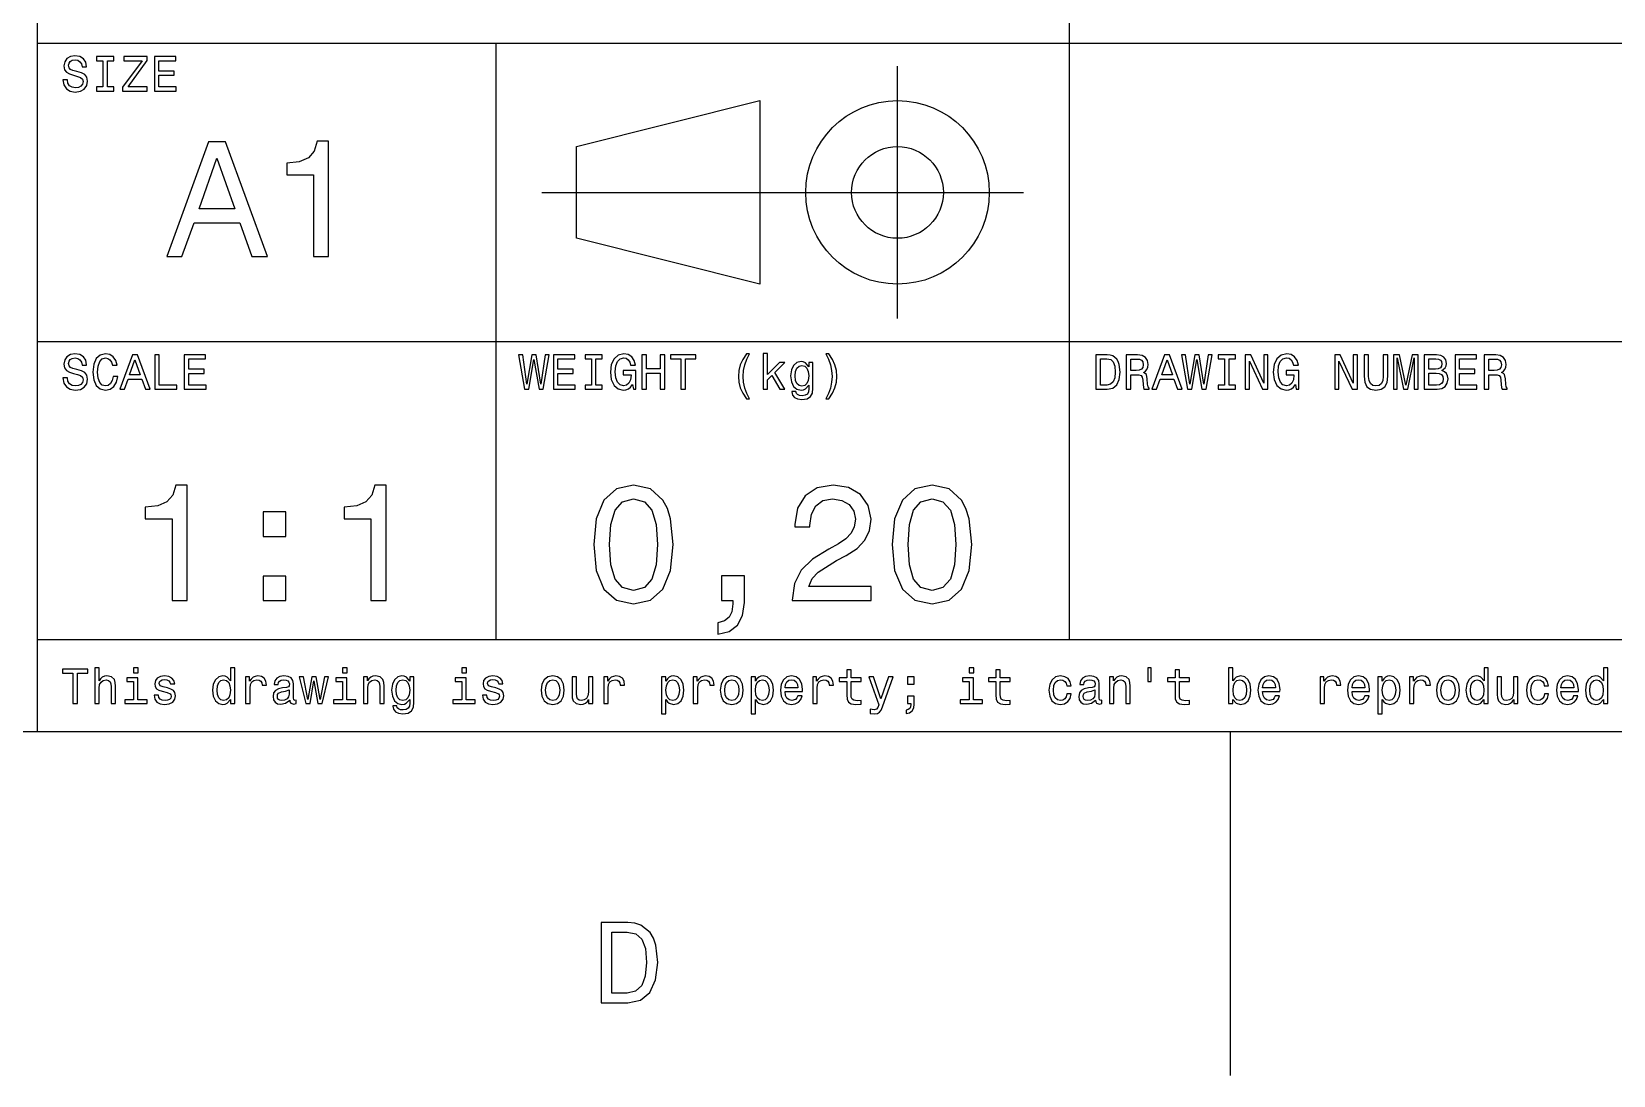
# Model space of a CAD drawing. Extents: x 0 to 841, y 0 to 594.
# Drawn here: x 630.7 to 699.7, y 5 to 50.5 of the extents above; entities that cross this region are included whole.
import ezdxf

# ---------------------------------------------------------------- set-up
doc = ezdxf.new("R2010")
doc.units = 0
doc.layers.get('0').update_dxf_attribs({"linetype": 'CONTINUOUS'})

msp = doc.modelspace()

# ---------------------------------------------------------------- linework, layer by layer
at = {"color": 7}
for p, q in [((631, 20), (631, 80)), ((676, 24), (676, 80)), ((631, 50), (796, 50)), ((651, 24), (651, 50)), ((668.5, 38), (668.5, 49)), ((654.5, 45.5), (662.5, 47.5)), ((662.5, 47.5), (662.5, 39.5)), ((654.5, 41.5), (654.5, 45.5)), ((653, 43.5), (674, 43.5)), ((662.5, 39.5), (654.5, 41.5)), ((631, 37), (796, 37)), ((631, 24), (796, 24)), ((20, 20), (821, 20)), ((631, 20), (821, 20)), ((683, 20), (683, 5))]:
    msp.add_line(p, q, dxfattribs=at)
for points in [[(632.309082, 48.413544), (632.112366, 48.413544), (632.15564, 48.184437), (632.263672, 48.01585), (632.430115, 47.914265), (632.654907, 47.877522), (632.877502, 47.912102), (633.043945, 48.007202), (633.149841, 48.156338), (633.188782, 48.353024), (633.156311, 48.530258), (633.065552, 48.64481), (632.918579, 48.720459), (632.721924, 48.776657), (632.553284, 48.817722), (632.443054, 48.865273), (632.380432, 48.934437), (632.360962, 49.042507), (632.380432, 49.139767), (632.436584, 49.213257), (632.523071, 49.262966), (632.641907, 49.280258), (632.762939, 49.258644), (632.858093, 49.200287), (632.920776, 49.103024), (632.950989, 48.97118), (633.147705, 48.97118), (633.147705, 48.975502), (633.113098, 49.178673), (633.011536, 49.329971), (632.851563, 49.425072), (632.635437, 49.457493), (632.440918, 49.425072), (632.289612, 49.334293), (632.192383, 49.193802), (632.157776, 49.012245), (632.185852, 48.850143), (632.268005, 48.739914), (632.397705, 48.666424), (632.574951, 48.610229), (632.75, 48.560516), (632.881836, 48.512966), (632.961792, 48.443802), (632.989929, 48.331409), (632.963989, 48.216858), (632.896973, 48.130402), (632.79541, 48.076366), (632.663574, 48.059078), (632.516541, 48.082851), (632.404175, 48.152016), (632.332825, 48.264408)], [(633.852295, 48.100143), (633.575623, 48.100143), (633.575623, 47.918587), (634.32782, 47.918587), (634.32782, 48.100143), (634.051147, 48.100143), (634.051147, 49.23703), (634.32782, 49.23703), (634.32782, 49.418587), (633.575623, 49.418587), (633.575623, 49.23703), (633.852295, 49.23703)], [(634.714722, 47.918587), (635.791077, 47.918587), (635.791077, 48.100143), (634.952454, 48.100143), (635.791077, 49.247837), (635.791077, 49.418587), (634.773071, 49.418587), (634.773071, 49.23703), (635.566284, 49.23703), (634.714722, 48.091496)], [(636.100159, 47.918587), (637.051147, 47.918587), (637.051147, 48.100143), (636.299011, 48.100143), (636.299011, 48.608067), (636.968994, 48.608067), (636.968994, 48.787464), (636.299011, 48.787464), (636.299011, 49.23703), (637.033875, 49.23703), (637.033875, 49.418587), (636.100159, 49.418587)], [(636.641235, 40.700287), (637.304077, 40.700287), (637.830017, 42.170029), (639.825684, 42.170029), (640.351624, 40.700287), (641.028809, 40.700287), (639.198853, 45.707493), (638.463989, 45.707493)], [(643.03894, 40.700287), (643.694519, 40.700287), (643.694519, 45.736309), (643.204651, 45.736309), (643.074951, 45.296829), (642.815552, 45.001438), (642.419312, 44.828529), (641.871765, 44.770893), (641.871765, 44.259365), (643.03894, 44.259365)], [(638.060547, 42.782421), (638.831421, 44.98703), (639.602295, 42.782421)], [(632.309082, 35.413544), (632.112366, 35.413544), (632.15564, 35.184437), (632.263672, 35.01585), (632.430115, 34.914265), (632.654907, 34.877522), (632.877502, 34.912102), (633.043945, 35.007202), (633.149841, 35.156338), (633.188782, 35.353024), (633.156311, 35.530258), (633.065552, 35.64481), (632.918579, 35.720459), (632.721924, 35.776657), (632.553284, 35.817722), (632.443054, 35.865273), (632.380432, 35.934437), (632.360962, 36.042507), (632.380432, 36.139767), (632.436584, 36.213257), (632.523071, 36.262966), (632.641907, 36.280258), (632.762939, 36.258644), (632.858093, 36.200287), (632.920776, 36.103024), (632.950989, 35.97118), (633.147705, 35.97118), (633.147705, 35.975502), (633.113098, 36.178673), (633.011536, 36.329971), (632.851563, 36.425072), (632.635437, 36.457493), (632.440918, 36.425072), (632.289612, 36.334293), (632.192383, 36.193802), (632.157776, 36.012245), (632.185852, 35.850143), (632.268005, 35.739914), (632.397705, 35.666424), (632.574951, 35.610229), (632.75, 35.560516), (632.881836, 35.512966), (632.961792, 35.443802), (632.989929, 35.331409), (632.963989, 35.216858), (632.896973, 35.130402), (632.79541, 35.076366), (632.663574, 35.059078), (632.516541, 35.082851), (632.404175, 35.152016), (632.332825, 35.264408)], [(634.30188, 35.476223), (634.258667, 35.294666), (634.187317, 35.164986), (634.087891, 35.085014), (633.971191, 35.059078), (633.830688, 35.09798), (633.720459, 35.214695), (633.646973, 35.4049), (633.623169, 35.668587), (633.646973, 35.930115), (633.718323, 36.122478), (633.828552, 36.239193), (633.971191, 36.280258), (634.074951, 36.258644), (634.163574, 36.198124), (634.232727, 36.100864), (634.280273, 35.966858), (634.485596, 35.966858), (634.420776, 36.172188), (634.30835, 36.327808), (634.154907, 36.425072), (633.971191, 36.459652), (633.742065, 36.405617), (633.567017, 36.254322), (633.45459, 36.005764), (633.41571, 35.668587), (633.45459, 35.331409), (633.567017, 35.082851), (633.742065, 34.929394), (633.971191, 34.877522), (634.17218, 34.918587), (634.33429, 35.033138), (634.448853, 35.22118), (634.509338, 35.476223)], [(634.595825, 34.918587), (634.794678, 34.918587), (634.952454, 35.359509), (635.551147, 35.359509), (635.708923, 34.918587), (635.912109, 34.918587), (635.363098, 36.42075), (635.142639, 36.42075)], [(635.021606, 35.543228), (635.252869, 36.204609), (635.484131, 35.543228)], [(636.115295, 34.918587), (637.079224, 34.918587), (637.079224, 35.100143), (636.314148, 35.100143), (636.314148, 36.418587), (636.115295, 36.418587)], [(637.401306, 34.918587), (638.352295, 34.918587), (638.352295, 35.100143), (637.600159, 35.100143), (637.600159, 35.608067), (638.270203, 35.608067), (638.270203, 35.787464), (637.600159, 35.787464), (637.600159, 36.23703), (638.335022, 36.23703), (638.335022, 36.418587), (637.401306, 36.418587)], [(652.242065, 34.918587), (652.432251, 34.918587), (652.648438, 36.219738), (652.871033, 34.918587), (653.052612, 34.918587), (653.316284, 36.42075), (653.143372, 36.42075), (652.95752, 35.143372), (652.74353, 36.42075), (652.555481, 36.42075), (652.345825, 35.143372), (652.159912, 36.42075), (651.982727, 36.42075)], [(653.497864, 34.918587), (654.448853, 34.918587), (654.448853, 35.100143), (653.696716, 35.100143), (653.696716, 35.608067), (654.366699, 35.608067), (654.366699, 35.787464), (653.696716, 35.787464), (653.696716, 36.23703), (654.43158, 36.23703), (654.43158, 36.418587), (653.497864, 36.418587)], [(655.153442, 35.100143), (654.876831, 35.100143), (654.876831, 34.918587), (655.628967, 34.918587), (655.628967, 35.100143), (655.352295, 35.100143), (655.352295, 36.23703), (655.628967, 36.23703), (655.628967, 36.418587), (654.876831, 36.418587), (654.876831, 36.23703), (655.153442, 36.23703)], [(656.949585, 35.119595), (656.986328, 34.918587), (657.09436, 34.918587), (657.09436, 35.729107), (656.547546, 35.729107), (656.547546, 35.545387), (656.884705, 35.545387), (656.884705, 35.532421), (656.858765, 35.333572), (656.789612, 35.1866), (656.683716, 35.093658), (656.55188, 35.0634), (656.404907, 35.102303), (656.290344, 35.219021), (656.216858, 35.411381), (656.190918, 35.675072), (656.214722, 35.9366), (656.288208, 36.12896), (656.404907, 36.245678), (656.562683, 36.286743), (656.670776, 36.265129), (656.759338, 36.204609), (656.824219, 36.103024), (656.860962, 35.966858), (657.074951, 35.966858), (657.018738, 36.174351), (656.912842, 36.329971), (656.763672, 36.425072), (656.575623, 36.459652), (656.329224, 36.405617), (656.143372, 36.247837), (656.024475, 35.999279), (655.983459, 35.668587), (656.024475, 35.335735), (656.143372, 35.087173), (656.31842, 34.929394), (656.538879, 34.877522), (656.662109, 34.89481), (656.772339, 34.938038), (656.867432, 35.013687)], [(657.35376, 34.918587), (657.554749, 34.918587), (657.554749, 35.623199), (658.15564, 35.623199), (658.15564, 34.918587), (658.354492, 34.918587), (658.354492, 36.418587), (658.15564, 36.418587), (658.15564, 35.806915), (657.554749, 35.806915), (657.554749, 36.418587), (657.35376, 36.418587)], [(659.056946, 34.918587), (659.255737, 34.918587), (659.255737, 36.23703), (659.709656, 36.23703), (659.709656, 36.418587), (658.600891, 36.418587), (658.600891, 36.23703), (659.056946, 36.23703)], [(661.916443, 34.501438), (662.052612, 34.501438), (661.929382, 34.730545), (661.842957, 34.970459), (661.788879, 35.223343), (661.771606, 35.478386), (661.788879, 35.733429), (661.842957, 35.98415), (661.929382, 36.226223), (662.052612, 36.45533), (661.916443, 36.45533), (661.758667, 36.217579), (661.648438, 35.981987), (661.583557, 35.735588), (661.564148, 35.478386), (661.583557, 35.219021), (661.648438, 34.974781), (661.758667, 34.739193)], [(662.638306, 34.918587), (662.828552, 34.918587), (662.828552, 35.327087), (663.027405, 35.519451), (663.368896, 34.918587), (663.582825, 34.918587), (663.157043, 35.651295), (663.593689, 36.07925), (663.35376, 36.07925), (662.828552, 35.556194), (662.828552, 36.470459), (662.638306, 36.470459)], [(664.817017, 34.970459), (664.817017, 36.07925), (664.635437, 36.07925), (664.635437, 35.891209), (664.486328, 36.061958), (664.395508, 36.105186), (664.293945, 36.120316), (664.110229, 36.077087), (663.96759, 35.956051), (663.874634, 35.761528), (663.842224, 35.5), (663.874634, 35.236309), (663.96759, 35.041786), (664.110229, 34.918587), (664.293945, 34.877522), (664.397705, 34.892651), (664.484131, 34.931557), (664.635437, 35.095821), (664.635437, 34.931557), (664.618164, 34.801872), (664.570618, 34.708931), (664.479858, 34.6549), (664.343689, 34.635445), (664.224792, 34.648415), (664.140503, 34.680836), (664.090759, 34.73703), (664.075623, 34.812679), (663.891907, 34.812679), (663.891907, 34.804035), (663.920044, 34.665707), (664.00647, 34.561958), (664.144836, 34.494957), (664.332825, 34.47118), (664.557617, 34.503601), (664.706787, 34.594379), (664.791077, 34.752159)], [(664.038879, 35.5), (664.05835, 35.692364), (664.116699, 35.835014), (664.20752, 35.919308), (664.328552, 35.949566), (664.456055, 35.919308), (664.551147, 35.835014), (664.609497, 35.692364), (664.631104, 35.5), (664.609497, 35.303314), (664.551147, 35.162823), (664.456055, 35.076366), (664.328552, 35.048271), (664.20752, 35.076366), (664.116699, 35.162823), (664.05835, 35.305473)], [(665.50647, 34.501438), (665.662109, 34.739193), (665.772339, 34.974781), (665.837158, 35.219021), (665.858765, 35.478386), (665.837158, 35.735588), (665.772339, 35.981987), (665.662109, 36.217579), (665.50647, 36.45533), (665.3703, 36.45533), (665.491333, 36.226223), (665.57782, 35.98415), (665.6297, 35.733429), (665.649109, 35.478386), (665.6297, 35.223343), (665.57782, 34.970459), (665.489197, 34.730545), (665.3703, 34.501438)], [(677.648438, 36.418587), (677.149109, 36.418587), (677.149109, 34.918587), (677.648438, 34.918587), (677.884033, 34.966137), (678.059082, 35.11095), (678.167175, 35.346542), (678.206055, 35.668587), (678.171448, 35.997116), (678.128235, 36.126801), (678.067749, 36.230545), (677.892639, 36.371037), (677.778076, 36.405617)], [(677.633301, 36.239193), (677.797546, 36.206772), (677.909912, 36.107349), (677.976929, 35.930115), (677.998535, 35.668587), (677.974792, 35.415707), (677.907776, 35.238472), (677.793213, 35.132565), (677.633301, 35.09798), (677.350159, 35.09798), (677.350159, 36.239193)], [(678.469727, 34.918587), (678.670776, 34.918587), (678.670776, 35.551872), (678.876099, 35.551872), (679.027405, 35.545387), (679.122498, 35.515129), (679.174377, 35.443802), (679.195984, 35.31628), (679.206787, 35.121758), (679.219727, 34.994236), (679.245667, 34.918587), (679.472595, 34.918587), (679.472595, 34.959652), (679.422913, 35.020172), (679.40564, 35.132565), (679.390503, 35.374638), (679.35376, 35.554035), (679.304016, 35.610229), (679.226196, 35.651295), (679.312683, 35.70533), (679.373169, 35.780979), (679.412109, 35.87608), (679.425049, 35.990631), (679.394836, 36.172188), (679.30835, 36.308357), (679.16571, 36.390488), (678.971191, 36.418587), (678.469727, 36.418587)], [(678.914978, 36.234871), (679.046814, 36.221901), (679.139771, 36.180836), (679.19812, 36.105186), (679.21759, 35.986309), (679.195984, 35.86095), (679.137634, 35.785301), (679.038208, 35.746395), (678.902039, 35.735588), (678.670776, 35.735588), (678.670776, 36.234871)], [(679.595825, 34.918587), (679.794678, 34.918587), (679.952454, 35.359509), (680.551147, 35.359509), (680.708923, 34.918587), (680.912109, 34.918587), (680.363098, 36.42075), (680.142639, 36.42075)], [(680.021606, 35.543228), (680.252869, 36.204609), (680.484131, 35.543228)], [(681.145508, 34.918587), (681.335754, 34.918587), (681.55188, 36.219738), (681.774475, 34.918587), (681.956055, 34.918587), (682.219727, 36.42075), (682.046814, 36.42075), (681.860962, 35.143372), (681.646973, 36.42075), (681.458923, 36.42075), (681.249268, 35.143372), (681.063416, 36.42075), (680.886169, 36.42075)], [(682.755737, 35.100143), (682.479126, 35.100143), (682.479126, 34.918587), (683.231262, 34.918587), (683.231262, 35.100143), (682.95459, 35.100143), (682.95459, 36.23703), (683.231262, 36.23703), (683.231262, 36.418587), (682.479126, 36.418587), (682.479126, 36.23703), (682.755737, 36.23703)], [(683.663574, 34.918587), (683.842957, 34.918587), (683.842957, 36.148415), (684.417847, 34.918587), (684.649109, 34.918587), (684.649109, 36.418587), (684.46759, 36.418587), (684.46759, 35.188759), (683.899109, 36.418587), (683.663574, 36.418587)], [(685.853027, 35.119595), (685.889771, 34.918587), (685.997864, 34.918587), (685.997864, 35.729107), (685.450989, 35.729107), (685.450989, 35.545387), (685.788208, 35.545387), (685.788208, 35.532421), (685.762268, 35.333572), (685.693054, 35.1866), (685.587158, 35.093658), (685.455322, 35.0634), (685.30835, 35.102303), (685.193787, 35.219021), (685.1203, 35.411381), (685.09436, 35.675072), (685.118164, 35.9366), (685.19165, 36.12896), (685.30835, 36.245678), (685.466125, 36.286743), (685.574219, 36.265129), (685.662842, 36.204609), (685.727661, 36.103024), (685.764404, 35.966858), (685.978394, 35.966858), (685.92218, 36.174351), (685.816284, 36.329971), (685.667175, 36.425072), (685.479126, 36.459652), (685.232727, 36.405617), (685.046814, 36.247837), (684.927979, 35.999279), (684.886902, 35.668587), (684.927979, 35.335735), (685.046814, 35.087173), (685.221924, 34.929394), (685.442383, 34.877522), (685.565552, 34.89481), (685.675781, 34.938038), (685.770874, 35.013687)], [(687.567017, 34.918587), (687.746399, 34.918587), (687.746399, 36.148415), (688.32135, 34.918587), (688.552612, 34.918587), (688.552612, 36.418587), (688.371033, 36.418587), (688.371033, 35.188759), (687.802612, 36.418587), (687.567017, 36.418587)], [(688.84436, 35.489193), (688.874634, 35.219021), (688.969727, 35.026657), (689.1297, 34.916424), (689.360962, 34.877522), (689.590088, 34.916424), (689.75, 35.026657), (689.845093, 35.216858), (689.877502, 35.489193), (689.877502, 36.418587), (689.676514, 36.418587), (689.676514, 35.478386), (689.657043, 35.294666), (689.598694, 35.162823), (689.499268, 35.085014), (689.360962, 35.059078), (689.218323, 35.085014), (689.118896, 35.162823), (689.060547, 35.292507), (689.043213, 35.478386), (689.043213, 36.418587), (688.84436, 36.418587)], [(690.121765, 34.918587), (690.288208, 34.918587), (690.288208, 36.280258), (690.569153, 34.918587), (690.755066, 34.918587), (691.033875, 36.280258), (691.033875, 34.918587), (691.202454, 34.918587), (691.202454, 36.418587), (690.938782, 36.418587), (690.662109, 35.095821), (690.387634, 36.418587), (690.121765, 36.418587)], [(692.233459, 35.729107), (692.384705, 35.854465), (692.423645, 35.938759), (692.436584, 36.042507), (692.408508, 36.204609), (692.324219, 36.321323), (692.188049, 36.392651), (691.997864, 36.418587), (691.463989, 36.418587), (691.463989, 34.918587), (692.028076, 34.918587), (692.229126, 34.948845), (692.378235, 35.037464), (692.471191, 35.177952), (692.503601, 35.368153), (692.484131, 35.495678), (692.432251, 35.601585), (692.347961, 35.679394)], [(691.956787, 35.796108), (691.662842, 35.796108), (691.662842, 36.239193), (691.97406, 36.239193), (692.090759, 36.226223), (692.172913, 36.187317), (692.222595, 36.120316), (692.239929, 36.020893), (692.220459, 35.921467), (692.168579, 35.852303), (692.079956, 35.809078)], [(692.810547, 34.918587), (693.761536, 34.918587), (693.761536, 35.100143), (693.009399, 35.100143), (693.009399, 35.608067), (693.679382, 35.608067), (693.679382, 35.787464), (693.009399, 35.787464), (693.009399, 36.23703), (693.744263, 36.23703), (693.744263, 36.418587), (692.810547, 36.418587)], [(694.083557, 34.918587), (694.284607, 34.918587), (694.284607, 35.551872), (694.489929, 35.551872), (694.641235, 35.545387), (694.736328, 35.515129), (694.788208, 35.443802), (694.809814, 35.31628), (694.820618, 35.121758), (694.833557, 34.994236), (694.859497, 34.918587), (695.086487, 34.918587), (695.086487, 34.959652), (695.036743, 35.020172), (695.01947, 35.132565), (695.004333, 35.374638), (694.96759, 35.554035), (694.917847, 35.610229), (694.840088, 35.651295), (694.926514, 35.70533), (694.987061, 35.780979), (695.02594, 35.87608), (695.038879, 35.990631), (695.008667, 36.172188), (694.92218, 36.308357), (694.779541, 36.390488), (694.585022, 36.418587), (694.083557, 36.418587)], [(694.528809, 36.234871), (694.660645, 36.221901), (694.753601, 36.180836), (694.811951, 36.105186), (694.831421, 35.986309), (694.809814, 35.86095), (694.751465, 35.785301), (694.652039, 35.746395), (694.515869, 35.735588), (694.284607, 35.735588), (694.284607, 36.234871)], [(692.004333, 35.09798), (691.662842, 35.09798), (691.662842, 35.614552), (691.984863, 35.614552), (692.121033, 35.599422), (692.218323, 35.554035), (692.276672, 35.476223), (692.296143, 35.363831), (692.276672, 35.244957), (692.222595, 35.162823), (692.131836, 35.11311)], [(636.8703, 25.700289), (637.52594, 25.700289), (637.52594, 30.736313), (637.036011, 30.736313), (636.906311, 30.296831), (636.646973, 30.001442), (636.250732, 29.828531), (635.703125, 29.770893), (635.703125, 29.259367), (636.8703, 29.259367)], [(645.544678, 25.700289), (646.200256, 25.700289), (646.200256, 30.736313), (645.710327, 30.736313), (645.580688, 30.296831), (645.321289, 30.001442), (644.925049, 29.828531), (644.377502, 29.770893), (644.377502, 29.259367), (645.544678, 29.259367)], [(655.257874, 28.142653), (655.365967, 27.011528), (655.70459, 26.204611), (656.244934, 25.714699), (656.994202, 25.556196), (657.736267, 25.714699), (658.276611, 26.204611), (658.608032, 27.011528), (658.723328, 28.142653), (658.608032, 29.266571), (658.47113, 29.713257), (658.276611, 30.080692), (657.736267, 30.570606), (656.994202, 30.736313), (656.244934, 30.570606), (655.70459, 30.073488), (655.365967, 29.266571)], [(663.910645, 25.700289), (667.347229, 25.700289), (667.347229, 26.319885), (664.631104, 26.319885), (664.78241, 26.658503), (665.041748, 26.939482), (665.841492, 27.45101), (666.266541, 27.667147), (666.742065, 27.976946), (667.080688, 28.337177), (667.275208, 28.762249), (667.347229, 29.244957), (667.224731, 29.850143), (666.886169, 30.325649), (666.367432, 30.628242), (665.697388, 30.736313), (665.005737, 30.613834), (664.479797, 30.275217), (664.141174, 29.734871), (664.02594, 29.021614), (664.02594, 28.92075), (664.681519, 28.92075), (664.681519, 28.978386), (664.746399, 29.4683), (664.940918, 29.828531), (665.250671, 30.059078), (665.661377, 30.138329), (666.079224, 30.066282), (666.389038, 29.886168), (666.590759, 29.605188), (666.662781, 29.252163), (666.612366, 28.92075), (666.475464, 28.639771), (666.244934, 28.394814), (665.927917, 28.178675), (665.502869, 27.948128), (664.796814, 27.501442), (664.299683, 27.025938), (664.004272, 26.449568), (663.910645, 25.721903)], [(668.269409, 28.142653), (668.377502, 27.011528), (668.716125, 26.204611), (669.25647, 25.714699), (670.005737, 25.556196), (670.747803, 25.714699), (671.288147, 26.204611), (671.619568, 27.011528), (671.734863, 28.142653), (671.619568, 29.266571), (671.482666, 29.713257), (671.288147, 30.080692), (670.747803, 30.570606), (670.005737, 30.736313), (669.25647, 30.570606), (668.716125, 30.073488), (668.377502, 29.266571)], [(655.949524, 28.142653), (656.007202, 29.01441), (656.187317, 29.641211), (656.511475, 30.008646), (656.994202, 30.138329), (657.469727, 30.008646), (657.793945, 29.641211), (657.97406, 29.01441), (658.031677, 28.142653), (657.97406, 27.263689), (657.793945, 26.636889), (657.469727, 26.269453), (656.994202, 26.146975), (656.511475, 26.269453), (656.187317, 26.636889), (656.007202, 27.263689)], [(668.96106, 28.142653), (669.018677, 29.01441), (669.198853, 29.641211), (669.52301, 30.008646), (670.005737, 30.138329), (670.481262, 30.008646), (670.80542, 29.641211), (670.985596, 29.01441), (671.043213, 28.142653), (670.985596, 27.263689), (670.80542, 26.636889), (670.481262, 26.269453), (670.005737, 26.146975), (669.52301, 26.269453), (669.198853, 26.636889), (669.018677, 27.263689)], [(640.840027, 28.495678), (641.83429, 28.495678), (641.83429, 29.569164), (640.840027, 29.569164)], [(640.840027, 25.700289), (641.83429, 25.700289), (641.83429, 26.773775), (640.840027, 26.773775)], [(660.83429, 25.700289), (661.316956, 25.700289), (661.316956, 25.5634), (661.280945, 25.217579), (661.16571, 24.972624), (660.963928, 24.814121), (660.661377, 24.734871), (660.661377, 24.244957), (661.158447, 24.360231), (661.52594, 24.626802), (661.749268, 25.051874), (661.828491, 25.621038), (661.828491, 26.780981), (660.83429, 26.780981)], [(633.504333, 21.214336), (633.694519, 21.214336), (633.694519, 21.884365), (633.713989, 22.037823), (633.776672, 22.150215), (633.873901, 22.219379), (634.003601, 22.245316), (634.107361, 22.223701), (634.17218, 22.165344), (634.20459, 22.068083), (634.215393, 21.9384), (634.215393, 21.214336), (634.40564, 21.214336), (634.40564, 21.977304), (634.396973, 22.130762), (634.358093, 22.258286), (634.23053, 22.375), (634.031677, 22.416065), (633.923645, 22.400936), (633.830688, 22.359869), (633.752869, 22.295029), (633.694519, 22.206411), (633.694519, 22.766211), (633.504333, 22.766211)], [(635.393372, 22.766211), (635.192383, 22.766211), (635.192383, 22.550072), (635.393372, 22.550072)], [(639.42218, 21.393732), (639.42218, 21.214336), (639.612366, 21.214336), (639.612366, 22.766211), (639.424377, 22.766211), (639.424377, 22.197765), (639.279541, 22.36203), (639.190918, 22.400936), (639.089355, 22.416065), (638.90564, 22.372837), (638.762939, 22.251801), (638.670044, 22.057276), (638.637634, 21.795748), (638.670044, 21.534222), (638.762939, 21.337536), (638.90564, 21.214336), (639.089355, 21.173269), (639.190918, 21.1884), (639.281677, 21.227304)], [(644.501465, 22.766211), (644.300415, 22.766211), (644.300415, 22.550072), (644.501465, 22.550072)], [(649.706055, 22.766211), (649.505066, 22.766211), (649.505066, 22.550072), (649.706055, 22.550072)], [(671.825623, 22.766211), (671.624634, 22.766211), (671.624634, 22.550072), (671.825623, 22.550072)], [(679.420715, 22.768372), (679.420715, 22.180475), (679.565552, 22.180475), (679.565552, 22.768372)], [(683.127502, 21.393732), (683.268005, 21.227304), (683.460388, 21.173269), (683.641907, 21.214336), (683.786743, 21.337536), (683.877502, 21.534222), (683.912109, 21.795748), (683.877502, 22.057276), (683.784546, 22.251801), (683.641907, 22.372837), (683.460388, 22.416065), (683.270142, 22.359869), (683.192322, 22.290705), (683.127502, 22.197765), (683.127502, 22.766211), (682.937317, 22.766211), (682.937317, 21.214336), (683.127502, 21.214336)], [(694.070557, 21.393732), (694.070557, 21.214336), (694.260803, 21.214336), (694.260803, 22.766211), (694.072754, 22.766211), (694.072754, 22.197765), (693.927917, 22.36203), (693.839294, 22.400936), (693.737732, 22.416065), (693.554016, 22.372837), (693.411377, 22.251801), (693.31842, 22.057276), (693.286011, 21.795748), (693.31842, 21.534222), (693.411377, 21.337536), (693.554016, 21.214336), (693.737732, 21.173269), (693.839294, 21.1884), (693.930115, 21.227304)], [(699.275208, 21.393732), (699.275208, 21.214336), (699.465393, 21.214336), (699.465393, 22.766211), (699.277344, 22.766211), (699.277344, 22.197765), (699.132568, 22.36203), (699.043945, 22.400936), (698.942322, 22.416065), (698.758606, 22.372837), (698.615967, 22.251801), (698.52301, 22.057276), (698.490601, 21.795748), (698.52301, 21.534222), (698.615967, 21.337536), (698.758606, 21.214336), (698.942322, 21.173269), (699.043945, 21.1884), (699.134705, 21.227304)], [(632.551147, 21.214336), (632.75, 21.214336), (632.75, 22.53278), (633.203918, 22.53278), (633.203918, 22.714336), (632.095093, 22.714336), (632.095093, 22.53278), (632.551147, 22.53278)], [(635.386902, 21.374279), (635.386902, 22.336094), (634.898438, 22.336094), (634.898438, 22.17399), (635.196716, 22.17399), (635.196716, 21.374279), (634.807617, 21.374279), (634.807617, 21.214336), (635.780273, 21.214336), (635.780273, 21.374279)], [(636.675049, 21.89085), (636.491333, 21.934076), (636.355164, 21.983789), (636.309814, 22.085373), (636.322754, 22.1567), (636.368164, 22.208572), (636.44165, 22.240993), (636.547546, 22.253962), (636.649109, 22.240993), (636.729126, 22.202089), (636.781006, 22.143732), (636.802612, 22.065922), (636.988464, 22.065922), (636.988464, 22.070244), (636.956055, 22.210733), (636.867432, 22.320965), (636.729126, 22.390129), (636.547546, 22.416065), (636.363831, 22.390129), (636.229797, 22.318804), (636.145508, 22.212896), (636.119568, 22.07889), (636.139038, 21.949207), (636.199585, 21.858429), (636.299011, 21.793587), (636.443787, 21.748198), (636.65564, 21.696325), (636.785278, 21.64229), (636.819885, 21.599062), (636.832825, 21.534222), (636.813416, 21.45425), (636.761536, 21.393732), (636.677246, 21.354826), (636.564819, 21.341858), (636.445984, 21.354826), (636.359497, 21.400215), (636.301147, 21.473701), (636.277405, 21.575287), (636.093689, 21.575287), (636.123901, 21.402376), (636.212524, 21.277016), (636.353027, 21.201368), (636.547546, 21.173269), (636.750732, 21.201368), (636.899841, 21.277016), (636.990662, 21.398054), (637.023071, 21.555836), (636.999268, 21.692001), (636.932251, 21.784941), (636.822021, 21.845461)], [(639.121765, 22.245316), (639.247131, 22.215057), (639.342224, 22.130762), (639.398438, 21.990273), (639.420044, 21.795748), (639.398438, 21.599062), (639.342224, 21.458572), (639.247131, 21.372118), (639.121765, 21.344019), (639.002869, 21.372118), (638.912109, 21.458572), (638.851563, 21.601225), (638.832153, 21.795748), (638.851563, 21.988111), (638.912109, 22.128601), (639.002869, 22.215057)], [(640.081421, 21.214336), (640.271606, 21.214336), (640.271606, 21.877882), (640.291077, 22.037823), (640.349426, 22.152376), (640.444519, 22.22154), (640.572021, 22.245316), (640.667175, 22.230186), (640.738464, 22.186958), (640.781677, 22.113472), (640.796814, 22.014048), (640.989197, 22.014048), (640.963257, 22.189121), (640.891907, 22.31448), (640.773071, 22.390129), (640.610962, 22.416065), (640.500732, 22.398775), (640.40564, 22.355547), (640.32135, 22.282061), (640.254333, 22.182636), (640.254333, 22.375), (640.081421, 22.375)], [(642.000732, 21.365633), (642.000732, 21.35915), (642.011536, 21.285662), (642.043945, 21.233789), (642.180115, 21.192722), (642.286011, 21.210014), (642.286011, 21.356987), (642.240662, 21.350504), (642.180115, 21.378601), (642.169312, 21.465057), (642.169312, 22.065922), (642.143372, 22.219379), (642.067749, 22.32745), (641.935852, 22.39229), (641.75, 22.416065), (641.56842, 22.390129), (641.434448, 22.316643), (641.350159, 22.202089), (641.322021, 22.050793), (641.322021, 22.037823), (641.492798, 22.037823), (641.507935, 22.128601), (641.555481, 22.193443), (641.633301, 22.232347), (641.74353, 22.247478), (641.849426, 22.236671), (641.925049, 22.20425), (641.970459, 22.148054), (641.985596, 22.070244), (641.976929, 21.979465), (641.942383, 21.934076), (641.855896, 21.912464), (641.693787, 21.895172), (641.507935, 21.856268), (641.376099, 21.787104), (641.298279, 21.679033), (641.274475, 21.519091), (641.296082, 21.37644), (641.363098, 21.270533), (641.471191, 21.203529), (641.6203, 21.179754), (641.82135, 21.225143)], [(642.886902, 21.214336), (643.059814, 22.199926), (643.232727, 21.214336), (643.414246, 21.214336), (643.699585, 22.375), (643.515869, 22.375), (643.323486, 21.389408), (643.15271, 22.375), (642.964722, 22.375), (642.793945, 21.389408), (642.601563, 22.375), (642.420044, 22.375), (642.705322, 21.214336)], [(644.494934, 21.374279), (644.494934, 22.336094), (644.00647, 22.336094), (644.00647, 22.17399), (644.304749, 22.17399), (644.304749, 21.374279), (643.91571, 21.374279), (643.91571, 21.214336), (644.888306, 21.214336), (644.888306, 21.374279)], [(645.214722, 21.214336), (645.404907, 21.214336), (645.404907, 21.884365), (645.424377, 22.037823), (645.487061, 22.150215), (645.58429, 22.219379), (645.713989, 22.245316), (645.817749, 22.223701), (645.882568, 22.165344), (645.914978, 22.068083), (645.925781, 21.9384), (645.925781, 21.214336), (646.115967, 21.214336), (646.115967, 21.977304), (646.107361, 22.130762), (646.06842, 22.258286), (645.940918, 22.375), (645.742065, 22.416065), (645.631836, 22.400936), (645.538879, 22.359869), (645.458923, 22.290705), (645.39624, 22.197765), (645.39624, 22.375), (645.214722, 22.375)], [(647.419312, 21.266209), (647.419312, 22.375), (647.237732, 22.375), (647.237732, 22.186958), (647.088623, 22.357708), (646.997864, 22.400936), (646.89624, 22.416065), (646.712524, 22.372837), (646.569885, 22.251801), (646.476929, 22.057276), (646.444519, 21.795748), (646.476929, 21.532061), (646.569885, 21.337536), (646.712524, 21.214336), (646.89624, 21.173269), (647, 21.1884), (647.086487, 21.227304), (647.237732, 21.391569), (647.237732, 21.227304), (647.220459, 21.097622), (647.172913, 21.004683), (647.082153, 20.950647), (646.945984, 20.931194), (646.827087, 20.944164), (646.742798, 20.976583), (646.693115, 21.03278), (646.677979, 21.108429), (646.494263, 21.108429), (646.494263, 21.099783), (646.522339, 20.961454), (646.608765, 20.857708), (646.747131, 20.790705), (646.935181, 20.76693), (647.159973, 20.799351), (647.309082, 20.890129), (647.393372, 21.047911)], [(646.641235, 21.795748), (646.660645, 21.988111), (646.718994, 22.130762), (646.809814, 22.215057), (646.930847, 22.245316), (647.05835, 22.215057), (647.153442, 22.130762), (647.211792, 21.988111), (647.233459, 21.795748), (647.211792, 21.599062), (647.153442, 21.458572), (647.05835, 21.372118), (646.930847, 21.344019), (646.809814, 21.372118), (646.718994, 21.458572), (646.660645, 21.601225)], [(649.699585, 21.374279), (649.699585, 22.336094), (649.211121, 22.336094), (649.211121, 22.17399), (649.509399, 22.17399), (649.509399, 21.374279), (649.1203, 21.374279), (649.1203, 21.214336), (650.092957, 21.214336), (650.092957, 21.374279)], [(650.987732, 21.89085), (650.804016, 21.934076), (650.667847, 21.983789), (650.622498, 22.085373), (650.635437, 22.1567), (650.680847, 22.208572), (650.754333, 22.240993), (650.860229, 22.253962), (650.961792, 22.240993), (651.041809, 22.202089), (651.093689, 22.143732), (651.115295, 22.065922), (651.301147, 22.065922), (651.301147, 22.070244), (651.268738, 22.210733), (651.180115, 22.320965), (651.041809, 22.390129), (650.860229, 22.416065), (650.676514, 22.390129), (650.54248, 22.318804), (650.458191, 22.212896), (650.432251, 22.07889), (650.451721, 21.949207), (650.512268, 21.858429), (650.611694, 21.793587), (650.75647, 21.748198), (650.968323, 21.696325), (651.097961, 21.64229), (651.132568, 21.599062), (651.145508, 21.534222), (651.126099, 21.45425), (651.074219, 21.393732), (650.989929, 21.354826), (650.877502, 21.341858), (650.758667, 21.354826), (650.67218, 21.400215), (650.613831, 21.473701), (650.590088, 21.575287), (650.406372, 21.575287), (650.436584, 21.402376), (650.525208, 21.277016), (650.66571, 21.201368), (650.860229, 21.173269), (651.063416, 21.201368), (651.212524, 21.277016), (651.303345, 21.398054), (651.335754, 21.555836), (651.311951, 21.692001), (651.244934, 21.784941), (651.134705, 21.845461)], [(652.965393, 21.793587), (653, 21.529898), (653.099426, 21.335373), (653.257202, 21.214336), (653.468994, 21.173269), (653.67865, 21.214336), (653.836487, 21.333212), (653.935913, 21.527737), (653.972656, 21.793587), (653.935913, 22.057276), (653.836487, 22.253962), (653.67865, 22.372837), (653.468994, 22.416065), (653.257202, 22.372837), (653.099426, 22.251801), (653, 22.057276)], [(653.159973, 21.795748), (653.179382, 21.990273), (653.239929, 22.130762), (653.337158, 22.217218), (653.468994, 22.247478), (653.598694, 22.217218), (653.695984, 22.132925), (653.75647, 21.990273), (653.778076, 21.795748), (653.75647, 21.599062), (653.695984, 21.456411), (653.598694, 21.369955), (653.468994, 21.341858), (653.337158, 21.369955), (653.239929, 21.456411), (653.179382, 21.599062)], [(655.21759, 22.375), (655.027405, 22.375), (655.027405, 21.704971), (655.005737, 21.549351), (654.943115, 21.436958), (654.845825, 21.367794), (654.718323, 21.34618), (654.616699, 21.363472), (654.55188, 21.415344), (654.515137, 21.503962), (654.50647, 21.629322), (654.50647, 22.375), (654.316284, 22.375), (654.316284, 21.61203), (654.322754, 21.458572), (654.363831, 21.331051), (654.489197, 21.214336), (654.690186, 21.173269), (654.798279, 21.1884), (654.891235, 21.227304), (654.971191, 21.294308), (655.036011, 21.391569), (655.036011, 21.214336), (655.21759, 21.214336)], [(655.695251, 21.214336), (655.885437, 21.214336), (655.885437, 21.877882), (655.904907, 22.037823), (655.963257, 22.152376), (656.05835, 22.22154), (656.185913, 22.245316), (656.281006, 22.230186), (656.352295, 22.186958), (656.395508, 22.113472), (656.410645, 22.014048), (656.603027, 22.014048), (656.577087, 22.189121), (656.505737, 22.31448), (656.386902, 22.390129), (656.224792, 22.416065), (656.114563, 22.398775), (656.01947, 22.355547), (655.935181, 22.282061), (655.868164, 22.182636), (655.868164, 22.375), (655.695251, 22.375)], [(658.40564, 22.195604), (658.40564, 22.375), (658.215454, 22.375), (658.215454, 20.764769), (658.40564, 20.764769), (658.40564, 21.391569), (658.472656, 21.289986), (658.548279, 21.222982), (658.738464, 21.173269), (658.920044, 21.214336), (659.062683, 21.337536), (659.15564, 21.532061), (659.190186, 21.795748), (659.15564, 22.057276), (659.062683, 22.251801), (658.920044, 22.372837), (658.738464, 22.416065), (658.634705, 22.403097), (658.546143, 22.36203), (658.470459, 22.292866)], [(658.706055, 21.344019), (658.578552, 21.372118), (658.485596, 21.458572), (658.427246, 21.599062), (658.407776, 21.795748), (658.427246, 21.990273), (658.485596, 22.130762), (658.578552, 22.215057), (658.706055, 22.245316), (658.822754, 22.215057), (658.91571, 22.128601), (658.97406, 21.988111), (658.995667, 21.795748), (658.97406, 21.601225), (658.91571, 21.458572), (658.822754, 21.372118)], [(659.598694, 21.214336), (659.78894, 21.214336), (659.78894, 21.877882), (659.80835, 22.037823), (659.866699, 22.152376), (659.961792, 22.22154), (660.089355, 22.245316), (660.184448, 22.230186), (660.255798, 22.186958), (660.299011, 22.113472), (660.314148, 22.014048), (660.50647, 22.014048), (660.48053, 22.189121), (660.409241, 22.31448), (660.290344, 22.390129), (660.128235, 22.416065), (660.018005, 22.398775), (659.922913, 22.355547), (659.838623, 22.282061), (659.771606, 22.182636), (659.771606, 22.375), (659.598694, 22.375)], [(660.772339, 21.793587), (660.806946, 21.529898), (660.906372, 21.335373), (661.064148, 21.214336), (661.27594, 21.173269), (661.485596, 21.214336), (661.643372, 21.333212), (661.742798, 21.527737), (661.779541, 21.793587), (661.742798, 22.057276), (661.643372, 22.253962), (661.485596, 22.372837), (661.27594, 22.416065), (661.064148, 22.372837), (660.906372, 22.251801), (660.806946, 22.057276)], [(660.966858, 21.795748), (660.986328, 21.990273), (661.046814, 22.130762), (661.144104, 22.217218), (661.27594, 22.247478), (661.40564, 22.217218), (661.502869, 22.132925), (661.563416, 21.990273), (661.585022, 21.795748), (661.563416, 21.599062), (661.502869, 21.456411), (661.40564, 21.369955), (661.27594, 21.341858), (661.144104, 21.369955), (661.046814, 21.456411), (660.986328, 21.599062)], [(662.309082, 22.195604), (662.309082, 22.375), (662.118896, 22.375), (662.118896, 20.764769), (662.309082, 20.764769), (662.309082, 21.391569), (662.376099, 21.289986), (662.451721, 21.222982), (662.641968, 21.173269), (662.823486, 21.214336), (662.966125, 21.337536), (663.059082, 21.532061), (663.093689, 21.795748), (663.059082, 22.057276), (662.966125, 22.251801), (662.823486, 22.372837), (662.641968, 22.416065), (662.538208, 22.403097), (662.449585, 22.36203), (662.373901, 22.292866)], [(662.609497, 21.344019), (662.481995, 21.372118), (662.389038, 21.458572), (662.330688, 21.599062), (662.311218, 21.795748), (662.330688, 21.990273), (662.389038, 22.130762), (662.481995, 22.215057), (662.609497, 22.245316), (662.726257, 22.215057), (662.819153, 22.128601), (662.877502, 21.988111), (662.89917, 21.795748), (662.877502, 21.601225), (662.819153, 21.458572), (662.726257, 21.372118)], [(663.59729, 21.739553), (664.358093, 21.739553), (664.360229, 21.828169), (664.325684, 22.076729), (664.23053, 22.262608), (664.079285, 22.375), (663.878235, 22.416065), (663.68158, 22.372837), (663.530273, 22.251801), (663.432983, 22.055115), (663.398438, 21.795748), (663.430847, 21.529898), (663.528076, 21.335373), (663.677246, 21.214336), (663.871765, 21.173269), (664.040344, 21.201368), (664.178711, 21.274855), (664.280273, 21.391569), (664.338623, 21.54719), (664.150574, 21.54719), (664.111694, 21.460733), (664.055481, 21.395893), (663.895569, 21.344019), (663.772339, 21.367794), (663.679382, 21.443443), (663.618896, 21.566643), (663.59729, 21.733068)], [(663.59729, 21.899494), (663.621033, 22.04863), (663.679382, 22.158861), (663.768005, 22.225864), (663.884705, 22.24964), (663.999268, 22.225864), (664.087891, 22.158861), (664.141968, 22.04863), (664.161377, 21.899494)], [(664.803345, 21.214336), (664.99353, 21.214336), (664.99353, 21.877882), (665.013, 22.037823), (665.07135, 22.152376), (665.166443, 22.22154), (665.293945, 22.245316), (665.389038, 22.230186), (665.460388, 22.186958), (665.503601, 22.113472), (665.518738, 22.014048), (665.711121, 22.014048), (665.685181, 22.189121), (665.613831, 22.31448), (665.494934, 22.390129), (665.332886, 22.416065), (665.222656, 22.398775), (665.127502, 22.355547), (665.043213, 22.282061), (664.976257, 22.182636), (664.976257, 22.375), (664.803345, 22.375)], [(666.288208, 22.17399), (666.288208, 21.592579), (666.301147, 21.404537), (666.361694, 21.274855), (666.482727, 21.199207), (666.688049, 21.173269), (666.912842, 21.184076), (666.912842, 21.348343), (666.748535, 21.335373), (666.599426, 21.352665), (666.51947, 21.4067), (666.484863, 21.497478), (666.478394, 21.625), (666.478394, 22.17399), (666.912842, 22.17399), (666.912842, 22.336094), (666.478394, 22.336094), (666.478394, 22.675432), (666.288208, 22.675432), (666.288208, 22.336094), (665.959656, 22.336094), (665.959656, 22.17399)], [(668.114563, 22.375), (667.781677, 21.419668), (667.455322, 22.375), (667.247864, 22.375), (667.688782, 21.149494), (667.649841, 21.041426), (667.589355, 20.967939), (667.487732, 20.944164), (667.312683, 20.965776), (667.312683, 20.782061), (667.496399, 20.764769), (667.628235, 20.782061), (667.721191, 20.836094), (667.788208, 20.929033), (667.846558, 21.065201), (668.317749, 22.375)], [(668.933716, 22.052954), (669.231995, 22.052954), (669.231995, 22.375), (668.933716, 22.375)], [(671.819153, 21.374279), (671.819153, 22.336094), (671.330688, 22.336094), (671.330688, 22.17399), (671.628967, 22.17399), (671.628967, 21.374279), (671.239929, 21.374279), (671.239929, 21.214336), (672.212524, 21.214336), (672.212524, 21.374279)], [(672.793945, 22.17399), (672.793945, 21.592579), (672.806885, 21.404537), (672.867432, 21.274855), (672.988464, 21.199207), (673.193787, 21.173269), (673.418579, 21.184076), (673.418579, 21.348343), (673.254333, 21.335373), (673.105164, 21.352665), (673.025208, 21.4067), (672.990601, 21.497478), (672.984131, 21.625), (672.984131, 22.17399), (673.418579, 22.17399), (673.418579, 22.336094), (672.984131, 22.336094), (672.984131, 22.675432), (672.793945, 22.675432), (672.793945, 22.336094), (672.465393, 22.336094), (672.465393, 22.17399)], [(675.880371, 21.990273), (676.06842, 21.990273), (676.029541, 22.163183), (675.936584, 22.299351), (675.791809, 22.383644), (675.60376, 22.416065), (675.39624, 22.372837), (675.238464, 22.251801), (675.139038, 22.055115), (675.104492, 21.791426), (675.136902, 21.529898), (675.234131, 21.335373), (675.387573, 21.214336), (675.597229, 21.173269), (675.783142, 21.20569), (675.927979, 21.296469), (676.027344, 21.439119), (676.070618, 21.629322), (675.889038, 21.629322), (675.856628, 21.508284), (675.796082, 21.417507), (675.709656, 21.361311), (675.60376, 21.344019), (675.471924, 21.372118), (675.37677, 21.458572), (675.31842, 21.599062), (675.299011, 21.797911), (675.31842, 21.992434), (675.378967, 22.132925), (675.476196, 22.219379), (675.60376, 22.24964), (675.716125, 22.230186), (675.800415, 22.180475), (675.856628, 22.098343)], [(677.131836, 21.365633), (677.131836, 21.35915), (677.142639, 21.285662), (677.175049, 21.233789), (677.311218, 21.192722), (677.417114, 21.210014), (677.417114, 21.356987), (677.371765, 21.350504), (677.311218, 21.378601), (677.300415, 21.465057), (677.300415, 22.065922), (677.274475, 22.219379), (677.198853, 22.32745), (677.067017, 22.39229), (676.881104, 22.416065), (676.699585, 22.390129), (676.565552, 22.316643), (676.481262, 22.202089), (676.453186, 22.050793), (676.453186, 22.037823), (676.623901, 22.037823), (676.639038, 22.128601), (676.686584, 22.193443), (676.764404, 22.232347), (676.874634, 22.247478), (676.98053, 22.236671), (677.056213, 22.20425), (677.101563, 22.148054), (677.116699, 22.070244), (677.108032, 21.979465), (677.073486, 21.934076), (676.987, 21.912464), (676.824951, 21.895172), (676.639038, 21.856268), (676.507202, 21.787104), (676.429382, 21.679033), (676.40564, 21.519091), (676.427246, 21.37644), (676.494202, 21.270533), (676.602295, 21.203529), (676.751465, 21.179754), (676.952454, 21.225143)], [(677.74353, 21.214336), (677.933716, 21.214336), (677.933716, 21.884365), (677.953186, 22.037823), (678.015869, 22.150215), (678.113098, 22.219379), (678.242798, 22.245316), (678.346558, 22.223701), (678.411377, 22.165344), (678.443787, 22.068083), (678.45459, 21.9384), (678.45459, 21.214336), (678.644775, 21.214336), (678.644775, 21.977304), (678.636169, 22.130762), (678.597229, 22.258286), (678.469727, 22.375), (678.270874, 22.416065), (678.160645, 22.400936), (678.067688, 22.359869), (677.987732, 22.290705), (677.925049, 22.197765), (677.925049, 22.375), (677.74353, 22.375)], [(680.60083, 22.17399), (680.60083, 21.592579), (680.613831, 21.404537), (680.674316, 21.274855), (680.795349, 21.199207), (681.000732, 21.173269), (681.225464, 21.184076), (681.225464, 21.348343), (681.061218, 21.335373), (680.912109, 21.352665), (680.832092, 21.4067), (680.797546, 21.497478), (680.791077, 21.625), (680.791077, 22.17399), (681.225464, 22.17399), (681.225464, 22.336094), (680.791077, 22.336094), (680.791077, 22.675432), (680.60083, 22.675432), (680.60083, 22.336094), (680.272339, 22.336094), (680.272339, 22.17399)], [(683.71759, 21.795748), (683.695923, 21.601225), (683.637573, 21.458572), (683.544678, 21.372118), (683.427917, 21.344019), (683.300415, 21.372118), (683.207458, 21.458572), (683.149109, 21.599062), (683.129639, 21.795748), (683.149109, 21.990273), (683.207458, 22.130762), (683.300415, 22.215057), (683.427917, 22.245316), (683.544678, 22.215057), (683.637573, 22.128601), (683.695923, 21.988111)], [(684.41571, 21.739553), (685.176514, 21.739553), (685.17865, 21.828169), (685.144104, 22.076729), (685.04895, 22.262608), (684.897705, 22.375), (684.696655, 22.416065), (684.5, 22.372837), (684.348694, 22.251801), (684.251404, 22.055115), (684.216858, 21.795748), (684.249268, 21.529898), (684.346558, 21.335373), (684.495667, 21.214336), (684.690186, 21.173269), (684.858765, 21.201368), (684.99707, 21.274855), (685.098694, 21.391569), (685.157043, 21.54719), (684.968994, 21.54719), (684.930115, 21.460733), (684.873901, 21.395893), (684.713989, 21.344019), (684.590759, 21.367794), (684.497803, 21.443443), (684.437317, 21.566643), (684.41571, 21.733068)], [(684.41571, 21.899494), (684.439453, 22.04863), (684.497803, 22.158861), (684.586426, 22.225864), (684.703125, 22.24964), (684.817688, 22.225864), (684.906311, 22.158861), (684.960327, 22.04863), (684.979797, 21.899494)], [(686.922913, 21.214336), (687.113098, 21.214336), (687.113098, 21.877882), (687.132568, 22.037823), (687.190918, 22.152376), (687.286011, 22.22154), (687.413513, 22.245316), (687.508606, 22.230186), (687.579956, 22.186958), (687.623169, 22.113472), (687.638306, 22.014048), (687.830688, 22.014048), (687.804749, 22.189121), (687.733398, 22.31448), (687.614502, 22.390129), (687.452454, 22.416065), (687.342224, 22.398775), (687.24707, 22.355547), (687.162781, 22.282061), (687.095825, 22.182636), (687.095825, 22.375), (686.922913, 22.375)], [(688.319153, 21.739553), (689.079956, 21.739553), (689.082092, 21.828169), (689.047546, 22.076729), (688.952454, 22.262608), (688.801147, 22.375), (688.600098, 22.416065), (688.403442, 22.372837), (688.252136, 22.251801), (688.154907, 22.055115), (688.1203, 21.795748), (688.15271, 21.529898), (688.25, 21.335373), (688.399109, 21.214336), (688.593628, 21.173269), (688.762207, 21.201368), (688.900574, 21.274855), (689.002136, 21.391569), (689.060486, 21.54719), (688.872437, 21.54719), (688.833557, 21.460733), (688.777344, 21.395893), (688.617432, 21.344019), (688.494202, 21.367794), (688.401245, 21.443443), (688.340759, 21.566643), (688.319153, 21.733068)], [(688.319153, 21.899494), (688.342896, 22.04863), (688.401245, 22.158861), (688.489868, 22.225864), (688.606628, 22.24964), (688.721191, 22.225864), (688.809753, 22.158861), (688.863831, 22.04863), (688.88324, 21.899494)], [(689.63324, 22.195604), (689.63324, 22.375), (689.443054, 22.375), (689.443054, 20.764769), (689.63324, 20.764769), (689.63324, 21.391569), (689.700256, 21.289986), (689.77594, 21.222982), (689.966125, 21.173269), (690.147644, 21.214336), (690.290344, 21.337536), (690.38324, 21.532061), (690.417847, 21.795748), (690.38324, 22.057276), (690.290344, 22.251801), (690.147644, 22.372837), (689.966125, 22.416065), (689.862366, 22.403097), (689.773743, 22.36203), (689.69812, 22.292866)], [(689.933716, 21.344019), (689.806152, 21.372118), (689.713257, 21.458572), (689.654907, 21.599062), (689.635437, 21.795748), (689.654907, 21.990273), (689.713257, 22.130762), (689.806152, 22.215057), (689.933716, 22.245316), (690.050415, 22.215057), (690.143372, 22.128601), (690.201721, 21.988111), (690.223328, 21.795748), (690.201721, 21.601225), (690.143372, 21.458572), (690.050415, 21.372118)], [(690.826355, 21.214336), (691.016541, 21.214336), (691.016541, 21.877882), (691.036011, 22.037823), (691.09436, 22.152376), (691.189453, 22.22154), (691.316956, 22.245316), (691.412109, 22.230186), (691.483398, 22.186958), (691.526611, 22.113472), (691.541748, 22.014048), (691.734131, 22.014048), (691.708191, 22.189121), (691.636841, 22.31448), (691.518005, 22.390129), (691.355896, 22.416065), (691.245667, 22.398775), (691.150574, 22.355547), (691.066284, 22.282061), (690.999268, 22.182636), (690.999268, 22.375), (690.826355, 22.375)], [(692, 21.793587), (692.034546, 21.529898), (692.133972, 21.335373), (692.291748, 21.214336), (692.503601, 21.173269), (692.713257, 21.214336), (692.871033, 21.333212), (692.970459, 21.527737), (693.007202, 21.793587), (692.970459, 22.057276), (692.871033, 22.253962), (692.713257, 22.372837), (692.503601, 22.416065), (692.291748, 22.372837), (692.133972, 22.251801), (692.034546, 22.057276)], [(692.194519, 21.795748), (692.213928, 21.990273), (692.274475, 22.130762), (692.371704, 22.217218), (692.503601, 22.247478), (692.63324, 22.217218), (692.73053, 22.132925), (692.791016, 21.990273), (692.812683, 21.795748), (692.791016, 21.599062), (692.73053, 21.456411), (692.63324, 21.369955), (692.503601, 21.341858), (692.371704, 21.369955), (692.274475, 21.456411), (692.213928, 21.599062)], [(693.770142, 22.245316), (693.895508, 22.215057), (693.990601, 22.130762), (694.046814, 21.990273), (694.06842, 21.795748), (694.046814, 21.599062), (693.990601, 21.458572), (693.895508, 21.372118), (693.770142, 21.344019), (693.651245, 21.372118), (693.560486, 21.458572), (693.5, 21.601225), (693.48053, 21.795748), (693.5, 21.988111), (693.560486, 22.128601), (693.651245, 22.215057)], [(695.553284, 22.375), (695.363098, 22.375), (695.363098, 21.704971), (695.341492, 21.549351), (695.278809, 21.436958), (695.181519, 21.367794), (695.054016, 21.34618), (694.952393, 21.363472), (694.887573, 21.415344), (694.85083, 21.503962), (694.842163, 21.629322), (694.842163, 22.375), (694.651978, 22.375), (694.651978, 21.61203), (694.658447, 21.458572), (694.699524, 21.331051), (694.82489, 21.214336), (695.025879, 21.173269), (695.133972, 21.1884), (695.226929, 21.227304), (695.306885, 21.294308), (695.371704, 21.391569), (695.371704, 21.214336), (695.553284, 21.214336)], [(696.698792, 21.990273), (696.886841, 21.990273), (696.847961, 22.163183), (696.755005, 22.299351), (696.610229, 22.383644), (696.42218, 22.416065), (696.214661, 22.372837), (696.056885, 22.251801), (695.957458, 22.055115), (695.922852, 21.791426), (695.955322, 21.529898), (696.052551, 21.335373), (696.206055, 21.214336), (696.415649, 21.173269), (696.601563, 21.20569), (696.746338, 21.296469), (696.845825, 21.439119), (696.889038, 21.629322), (696.707458, 21.629322), (696.675049, 21.508284), (696.614502, 21.417507), (696.528076, 21.361311), (696.42218, 21.344019), (696.290283, 21.372118), (696.19519, 21.458572), (696.136841, 21.599062), (696.117432, 21.797911), (696.136841, 21.992434), (696.197388, 22.132925), (696.294617, 22.219379), (696.42218, 22.24964), (696.534546, 22.230186), (696.618835, 22.180475), (696.675049, 22.098343)], [(697.427185, 21.739553), (698.187988, 21.739553), (698.190186, 21.828169), (698.155579, 22.076729), (698.060486, 22.262608), (697.90918, 22.375), (697.708191, 22.416065), (697.511475, 22.372837), (697.360229, 22.251801), (697.262939, 22.055115), (697.228333, 21.795748), (697.260803, 21.529898), (697.358032, 21.335373), (697.507202, 21.214336), (697.701721, 21.173269), (697.8703, 21.201368), (698.008606, 21.274855), (698.110229, 21.391569), (698.168579, 21.54719), (697.98053, 21.54719), (697.941589, 21.460733), (697.885437, 21.395893), (697.725464, 21.344019), (697.602295, 21.367794), (697.509338, 21.443443), (697.448853, 21.566643), (697.427185, 21.733068)], [(697.427185, 21.899494), (697.450989, 22.04863), (697.509338, 22.158861), (697.597961, 22.225864), (697.714661, 22.24964), (697.829224, 22.225864), (697.917847, 22.158861), (697.971863, 22.04863), (697.991333, 21.899494)], [(698.974731, 22.245316), (699.100098, 22.215057), (699.19519, 22.130762), (699.251404, 21.990273), (699.27301, 21.795748), (699.251404, 21.599062), (699.19519, 21.458572), (699.100098, 21.372118), (698.974731, 21.344019), (698.855896, 21.372118), (698.765137, 21.458572), (698.70459, 21.601225), (698.68512, 21.795748), (698.70459, 21.988111), (698.765137, 22.128601), (698.855896, 22.215057)], [(641.979126, 21.620676), (641.953186, 21.508284), (641.884033, 21.421829), (641.780273, 21.365633), (641.65271, 21.34618), (641.570618, 21.356987), (641.512268, 21.391569), (641.475525, 21.452089), (641.464722, 21.536383), (641.473328, 21.61203), (641.507935, 21.666065), (641.64624, 21.726583), (641.82135, 21.752522), (641.979126, 21.804394)], [(668.933716, 21.214336), (669.078552, 21.214336), (669.078552, 21.173269), (669.067749, 21.069523), (669.033142, 20.996037), (668.972595, 20.948486), (668.881836, 20.924711), (668.881836, 20.777737), (669.031006, 20.812319), (669.141235, 20.89229), (669.208191, 21.019812), (669.231995, 21.190561), (669.231995, 21.538544), (668.933716, 21.538544)], [(677.110229, 21.620676), (677.08429, 21.508284), (677.015137, 21.421829), (676.911377, 21.365633), (676.783875, 21.34618), (676.701721, 21.356987), (676.643372, 21.391569), (676.606628, 21.452089), (676.595825, 21.536383), (676.604431, 21.61203), (676.639038, 21.666065), (676.777344, 21.726583), (676.952454, 21.752522), (677.110229, 21.804394)], [(656.744934, 11.666786), (655.579956, 11.666786), (655.579956, 8.166786), (656.744934, 8.166786), (657.294678, 8.277738), (657.703186, 8.615633), (657.955322, 9.165345), (658.046143, 9.916786), (657.965454, 10.683357), (657.864563, 10.98595), (657.723328, 11.228025), (657.314819, 11.555836), (657.047546, 11.636527)], [(656.709656, 11.248199), (657.092957, 11.17255), (657.355164, 10.940561), (657.511536, 10.527017), (657.561951, 9.916786), (657.50647, 9.326729), (657.350159, 8.913184), (657.082886, 8.666066), (656.709656, 8.585374), (656.049011, 8.585374), (656.049011, 11.248199)]]:
    msp.add_lwpolyline(points, close=True, dxfattribs=at)
for radius in [4, 2]:
    msp.add_circle((668.5, 43.5), radius, dxfattribs=at)

doc.saveas('drawing.dxf')
